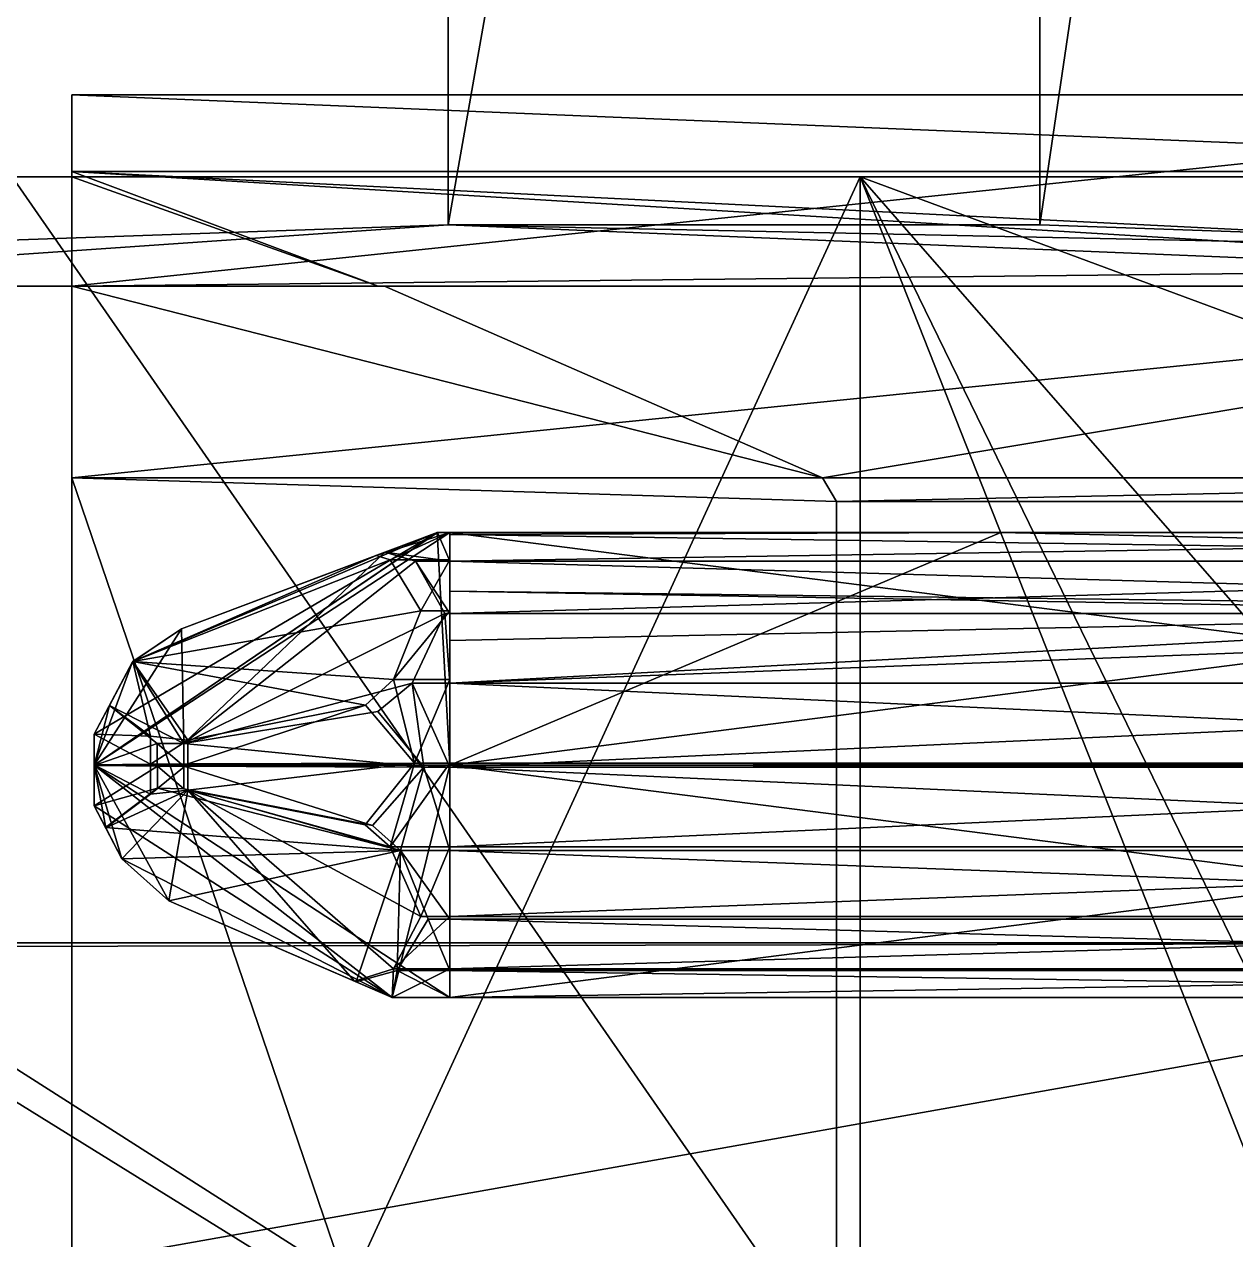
# Model space of a CAD drawing. Extents: x -1140 to 248, y -772 to 2020.
# Drawn here: x -568.4 to -214.2, y 713.2 to 1068.6 of the extents above; entities that cross this region are included whole.
import ezdxf

# ---------------------------------------------------------------- set-up
doc = ezdxf.new("R2010")
doc.units = 0

msp = doc.modelspace()

# ---------------------------------------------------------------- meshes
at = {"layer": 'OBJECT010', "color": 50}
mesh = msp.add_polyface(dxfattribs=at)
corners = [(-548, 852.099609, 263.336395), (-548, 852, 252), (-548, 861.065674, 251.925873), (-548, 861.065674, 263.336395), (-444, 876.97699, 311.637634), (-460.456238, 876.97699, 311.637634), (-452.506622, 897.054871, 296.312531), (-444, 897.054871, 296.312531), (-461.425293, 912.057434, 275.938843), (-444, 912.057434, 275.938843), (-444, 852.589111, 320), (-454.306671, 852.588989, 320), (-468.676025, 869.477783, 314.208771), (-447.675446, 919.985535, 251.434128), (-444, 919.985535, 251.434128), (-465.561615, 913.245483, 272.265747), (-444, 852, 252), (-531.491089, 852.290955, 285.527954), (-520.584045, 852.35791, 293.280396), (-522.444397, 891.841125, 251.669037), (-536.733765, 882.237244, 251.749191), (-543.558228, 869.412659, 269.307129), (-536.73407, 882.236633, 260.567627), (-522.452759, 891.835205, 259.534882), (-520.581482, 859.245422, 293.282196), (-531.49115, 860.447327, 285.527893)]
mesh.append_faces([[corners[k] for k in face] for face in [(1, 3, 0), (5, 7, 4), (9, 6, 8), (11, 4, 10), (14, 15, 13), (1, 10, 16), (13, 16, 14), (22, 25, 21), (12, 18, 24), (13, 23, 19), (19, 22, 20), (2, 21, 3), (24, 17, 25), (3, 17, 0), (10, 14, 16)]], dxfattribs={"vtx0": -1})
mesh.append_faces([[corners[k] for k in face] for face in [(11, 5, 4), (14, 8, 15), (1, 17, 18), (1, 18, 11), (1, 11, 10), (13, 20, 2), (13, 2, 1), (13, 1, 16), (22, 15, 8), (22, 8, 6), (22, 6, 5), (22, 5, 12), (22, 12, 24), (22, 24, 25), (2, 22, 21), (3, 25, 17), (10, 7, 9), (10, 9, 14)]], dxfattribs={"vtx0": -1, "vtx2": -1})
mesh.append_faces([[corners[k] for k in face] for face in [(1, 2, 3), (5, 6, 7), (9, 7, 6), (11, 12, 5), (14, 9, 8), (1, 0, 17), (13, 19, 20), (22, 23, 15), (12, 11, 18), (13, 15, 23), (19, 23, 22), (2, 20, 22), (24, 18, 17), (3, 21, 25), (10, 4, 7)]], dxfattribs={"vtx2": -1})
at = {"layer": 'OBJECT011', "color": 50}
mesh = msp.add_polyface(dxfattribs=at)
corners = [(-548, 852, 252), (-548, 851.901733, 240.670273), (-548, 861.068787, 240.670273), (-548, 861.068787, 251.919998), (-444, 896.288818, 206.927277), (-445.501831, 896.288818, 206.927277), (-455.052979, 875.955933, 191.946716), (-444, 875.955933, 191.946716), (-444, 911.625061, 227), (-454.058533, 911.625061, 227), (-465.07843, 867.682495, 189.270432), (-451.65094, 851.410034, 184), (-444, 851.410034, 184), (-444, 920, 251.393555), (-447.617523, 920, 251.393555), (-462.972351, 914.218384, 234.558777), (-521.751587, 851.64856, 211.495865), (-529.555908, 851.686462, 215.866241), (-444, 852, 252), (-536.760193, 882.217834, 251.731064), (-522.472656, 891.824524, 251.645248), (-529.555542, 858.347778, 215.865707), (-521.752747, 858.324219, 211.496201), (-522.471375, 891.825378, 245.344009), (-536.760193, 882.217834, 243.710388), (-543.569092, 869.406067, 234.711487)]
mesh.append_faces([[corners[k] for k in face] for face in [(1, 3, 0), (5, 7, 4), (4, 9, 5), (6, 12, 7), (8, 15, 9), (11, 18, 12), (0, 13, 18), (22, 25, 21), (11, 22, 16), (15, 20, 23), (23, 19, 24), (2, 19, 3), (16, 21, 17), (1, 25, 2), (8, 18, 13)]], dxfattribs={"vtx0": -1})
mesh.append_faces([[corners[k] for k in face] for face in [(6, 11, 12), (8, 14, 15), (11, 17, 1), (11, 1, 0), (11, 0, 18), (0, 19, 20), (0, 20, 14), (0, 14, 13), (22, 6, 5), (22, 5, 9), (22, 9, 15), (22, 15, 23), (22, 23, 24), (22, 24, 25), (2, 24, 19), (1, 21, 25), (8, 7, 12), (8, 12, 18)]], dxfattribs={"vtx0": -1, "vtx2": -1})
mesh.append_faces([[corners[k] for k in face] for face in [(1, 2, 3), (5, 6, 7), (4, 8, 9), (6, 10, 11), (8, 13, 14), (11, 16, 17), (0, 3, 19), (22, 10, 6), (11, 10, 22), (15, 14, 20), (23, 20, 19), (2, 25, 24), (16, 22, 21), (1, 17, 21), (8, 4, 7)]], dxfattribs={"vtx2": -1})
at = {"layer": 'OBJECT012', "color": 50}
mesh = msp.add_polyface(dxfattribs=at)
corners = [(-548, 851.900024, 240.667908), (-548, 852, 252), (-548, 840.123169, 252.105743), (-548, 840.123169, 240.667908), (-444, 827, 192.380508), (-458.459808, 827, 192.380508), (-450.332581, 806.949036, 207.683731), (-444, 806.949036, 207.683731), (-459.440765, 791.947388, 228.05304), (-444, 791.947388, 228.05304), (-444, 851.400024, 184), (-451.603424, 851.400024, 184), (-466.620148, 834.282898, 189.875702), (-471.42395, 788.575806, 238.464584), (-460.860291, 784, 252.597), (-444, 784, 252.597), (-529.52533, 851.680908, 215.838074), (-521.764709, 851.642578, 211.494492), (-444, 852, 252), (-526.211121, 812.331299, 252.348969), (-539.916321, 824.607727, 252.241516), (-521.758545, 845.022278, 211.491043), (-529.52533, 845.234863, 215.838074), (-544.690857, 833.77179, 236.220444), (-539.922485, 824.619629, 242.585373), (-526.200256, 812.325195, 246.839859)]
mesh.append_faces([[corners[k] for k in face] for face in [(1, 3, 0), (5, 7, 4), (6, 9, 7), (11, 4, 10), (8, 15, 9), (0, 18, 1), (14, 18, 15), (5, 8, 6), (12, 17, 21), (13, 19, 14), (19, 24, 20), (2, 23, 3), (21, 16, 22), (3, 16, 0), (10, 15, 18)]], dxfattribs={"vtx0": -1})
mesh.append_faces([[corners[k] for k in face] for face in [(11, 5, 4), (8, 14, 15), (0, 17, 11), (0, 11, 10), (0, 10, 18), (14, 20, 2), (14, 2, 1), (14, 1, 18), (5, 21, 22), (5, 22, 23), (5, 23, 24), (5, 24, 25), (5, 25, 13), (5, 13, 8), (2, 24, 23), (3, 22, 16), (10, 7, 9), (10, 9, 15)]], dxfattribs={"vtx0": -1, "vtx2": -1})
mesh.append_faces([[corners[k] for k in face] for face in [(1, 2, 3), (5, 6, 7), (6, 8, 9), (11, 12, 5), (8, 13, 14), (0, 16, 17), (14, 19, 20), (5, 12, 21), (12, 11, 17), (13, 25, 19), (19, 25, 24), (2, 20, 24), (21, 17, 16), (3, 23, 22), (10, 4, 7)]], dxfattribs={"vtx2": -1})
at = {"layer": 'OBJECT013', "color": 50}
mesh = msp.add_polyface(dxfattribs=at)
corners = [(-548, 852, 251.983978), (-548, 852.098877, 263.332764), (-548, 840.123901, 263.332764), (-548, 840.125061, 252.091003), (-444, 807.713562, 297.083588), (-452.519653, 807.713562, 297.083588), (-461.427551, 828.042114, 312.052002), (-444, 828.042114, 312.052002), (-444, 792.376831, 277), (-460.481232, 792.376831, 277), (-468.779938, 834.561829, 314.163025), (-454.309753, 852.588989, 320), (-444, 852.588989, 320), (-444, 784, 252.596878), (-460.864136, 784, 252.596878), (-471.933441, 788.799194, 266.582367), (-444, 852, 251.983978), (-520.572937, 852.358032, 293.288635), (-531.571777, 852.290405, 285.470306), (-539.907532, 824.596802, 252.230988), (-526.208374, 812.332458, 252.341522), (-531.571228, 843.451965, 285.471039), (-520.578979, 844.690735, 293.284637), (-526.210083, 812.333008, 257.606476), (-539.90686, 824.594543, 261.654755), (-544.628601, 833.654236, 267.875824)]
mesh.append_faces([[corners[k] for k in face] for face in [(1, 3, 0), (5, 7, 4), (9, 4, 8), (6, 12, 7), (14, 8, 13), (0, 18, 1), (0, 13, 16), (22, 25, 21), (11, 22, 17), (15, 20, 23), (23, 19, 24), (2, 19, 3), (17, 21, 18), (1, 25, 2), (8, 16, 13)]], dxfattribs={"vtx0": -1})
mesh.append_faces([[corners[k] for k in face] for face in [(6, 11, 12), (14, 9, 8), (0, 12, 11), (0, 11, 17), (0, 17, 18), (0, 19, 20), (0, 20, 14), (0, 14, 13), (22, 6, 5), (22, 5, 9), (22, 9, 15), (22, 15, 23), (22, 23, 24), (22, 24, 25), (2, 24, 19), (1, 21, 25), (8, 7, 12), (8, 12, 16)]], dxfattribs={"vtx0": -1, "vtx2": -1})
mesh.append_faces([[corners[k] for k in face] for face in [(1, 2, 3), (5, 6, 7), (9, 5, 4), (6, 10, 11), (14, 15, 9), (0, 16, 12), (0, 3, 19), (22, 10, 6), (11, 10, 22), (15, 14, 20), (23, 20, 19), (2, 25, 24), (17, 22, 21), (1, 18, 21), (8, 4, 7)]], dxfattribs={"vtx2": -1})
at = {"layer": 'OBJECT014', "color": 50}
mesh = msp.add_polyface(dxfattribs=at)
corners = [(-324, 224, 240), (-692, 224, 240), (-856, 420.794006, 240), (-856, 827.200012, 240), (-692, 1024, 240), (-324, 1024, 240), (-17, 1024, 128), (-572, 1024, 128), (-572, 224, 128), (-17, 224, 128), (-856, 827.200012, 199), (-856, 420.794006, 199), (-5.280814, 1024, 134.696869), (-5.280794, 1024, 200.160004), (-692, 1024, 158), (-692, 224, 158), (-8, 224, 200.499908), (-8, 224, 133.143005), (40.609722, 889.028564, 194.423782), (57.333401, 588, 192.333313), (26, 306, 196.25), (40.609596, 889.030823, 160.920715), (26, 306, 152.572327), (57.333427, 588, 170.477478)]
mesh.append_faces([[corners[k] for k in face] for face in [(1, 5, 0), (7, 9, 6), (3, 11, 10), (6, 14, 7), (8, 17, 9), (2, 15, 11), (4, 10, 14), (11, 14, 10), (5, 16, 0), (18, 12, 21), (16, 22, 17), (20, 23, 22), (19, 21, 23), (9, 12, 6)]], dxfattribs={"vtx0": -1})
mesh.append_faces([[corners[k] for k in face] for face in [(1, 3, 4), (1, 4, 5), (6, 13, 5), (6, 5, 4), (6, 4, 14), (8, 1, 0), (8, 0, 16), (8, 16, 17), (11, 8, 7), (11, 7, 14), (5, 18, 19), (5, 19, 20), (5, 20, 16), (9, 22, 23), (9, 23, 21), (9, 21, 12)]], dxfattribs={"vtx0": -1, "vtx2": -1})
mesh.append_faces([[corners[k] for k in face] for face in [(1, 2, 3), (7, 8, 9), (3, 2, 11), (6, 12, 13), (8, 15, 1), (2, 1, 15), (4, 3, 10), (11, 15, 8), (5, 13, 18), (18, 13, 12), (16, 20, 22), (20, 19, 23), (19, 18, 21), (9, 17, 22)]], dxfattribs={"vtx2": -1})
at = {"layer": 'OBJECT015', "color": 50}
mesh = msp.add_polyface(dxfattribs=at)
corners = [(-26.832031, 690.286011, 464), (-26.832031, 525.713989, 464), (-644, 525.713989, 464), (-644, 690.286011, 464), (-628.575989, 416, 176), (-26.832031, 416, 176), (-26.832031, 800, 176), (-628.574341, 800, 176), (-644, 798.794983, 176), (-644, 417.204987, 176), (-26.833401, 416, 240), (-26.833401, 800, 240), (-628.574341, 800, 240), (-628.575989, 416, 240), (-644, 798.794922, 242.460358), (-644, 417.204987, 242.460175)]
mesh.append_faces([[corners[k] for k in face] for face in [(1, 3, 0), (5, 9, 4), (5, 11, 6), (6, 12, 7), (4, 10, 5), (7, 14, 8), (9, 13, 4), (8, 15, 9), (1, 15, 2), (11, 14, 12)]], dxfattribs={"vtx0": -1})
mesh.append_faces([[corners[k] for k in face] for face in [(5, 7, 8), (5, 8, 9), (5, 1, 0), (5, 0, 11), (8, 3, 2), (8, 2, 15), (1, 13, 15), (11, 3, 14)]], dxfattribs={"vtx0": -1, "vtx2": -1})
mesh.append_faces([[corners[k] for k in face] for face in [(1, 2, 3), (5, 6, 7), (5, 10, 1), (6, 11, 12), (4, 13, 10), (7, 12, 14), (9, 15, 13), (8, 14, 3), (1, 10, 13), (11, 0, 3)]], dxfattribs={"vtx2": -1})
at = {"layer": 'OBJECT017', "color": 50}
mesh = msp.add_polyface(dxfattribs=at)
corners = [(-330.943787, 929.049072, 320), (0, 929.049072, 320), (0, 280, 320), (-330.943787, 280, 320), (-554.554688, 936, 152), (-554.554688, 280, 152), (0, 280, 152), (0, 936, 152), (-554.55603, 936, 240), (-554.55603, 280, 240), (0, 936, 318.542999), (-335.01593, 936, 318.543152)]
mesh.append_faces([[corners[k] for k in face] for face in [(1, 3, 0), (5, 7, 4), (4, 9, 5), (6, 10, 7), (5, 2, 6), (0, 10, 1), (8, 3, 9), (7, 8, 4)]], dxfattribs={"vtx0": -1})
mesh.append_faces([[corners[k] for k in face] for face in [(6, 1, 10), (5, 3, 2), (8, 0, 3), (7, 11, 8)]], dxfattribs={"vtx0": -1, "vtx2": -1})
mesh.append_faces([[corners[k] for k in face] for face in [(1, 2, 3), (5, 6, 7), (4, 8, 9), (6, 2, 1), (5, 9, 3), (0, 11, 10), (8, 11, 0), (7, 10, 11)]], dxfattribs={"vtx2": -1})
at = {"layer": 'OBJECT018', "color": 50}
mesh = msp.add_polyface(dxfattribs=at)
corners = [(-554.554688, 992, 152), (-554.554688, 936, 152), (0, 936, 152), (0, 992, 152), (-554.55603, 992, 240), (-554.55603, 936, 240), (0, 992, 272.724976), (0, 936, 318.542969), (-463.087494, 992, 272.724976), (-335.026093, 936, 318.54187)]
mesh.append_faces([[corners[k] for k in face] for face in [(1, 3, 0), (0, 5, 1), (3, 7, 6), (0, 8, 4), (6, 9, 8), (4, 9, 5), (2, 9, 7)]], dxfattribs={"vtx0": -1})
mesh.append_faces([[corners[k] for k in face] for face in [(0, 6, 8), (2, 5, 9)]], dxfattribs={"vtx0": -1, "vtx2": -1})
mesh.append_faces([[corners[k] for k in face] for face in [(1, 2, 3), (0, 4, 5), (3, 2, 7), (0, 3, 6), (6, 7, 9), (4, 8, 9), (2, 1, 5)]], dxfattribs={"vtx2": -1})
at = {"layer": 'OBJECT019', "color": 50}
mesh = msp.add_polyface(dxfattribs=at)
corners = [(-554.554688, 1048, 152), (-554.554688, 992, 152), (0, 992, 152), (0, 998, 152), (-20, 1048, 152), (-554.55603, 992, 240), (-554.55603, 1048, 184), (-554.55603, 1025.601318, 238.395721), (-554.55603, 1024, 240), (0, 992, 272.072693), (0, 998, 266.061371), (-20, 1048, 184), (-464.937531, 992, 272.062408), (-11.037374, 1025.593384, 238.415588)]
mesh.append_faces([[corners[k] for k in face] for face in [(8, 12, 5)]])
mesh.append_faces([[corners[k] for k in face] for face in [(1, 4, 0), (1, 8, 5), (2, 10, 3), (0, 11, 6), (2, 12, 9), (6, 13, 7), (7, 12, 8), (4, 13, 11)]], dxfattribs={"vtx0": -1})
mesh.append_faces([[corners[k] for k in face] for face in [(1, 3, 4), (1, 6, 7), (1, 7, 8), (2, 5, 12), (7, 10, 9), (7, 9, 12), (4, 10, 13)]], dxfattribs={"vtx0": -1, "vtx2": -1})
mesh.append_faces([[corners[k] for k in face] for face in [(1, 2, 3), (1, 0, 6), (2, 9, 10), (0, 4, 11), (2, 1, 5), (6, 11, 13), (7, 13, 10), (4, 3, 10)]], dxfattribs={"vtx2": -1})
at = {"layer": 'OBJECT022', "color": 50}
mesh = msp.add_polyface(dxfattribs=at)
corners = [(-271.499603, 1009.962769, 224), (-444.501068, 1009.960388, 224), (-444.501068, 1991.783813, -66.829941), (-271.500092, 1991.783813, -66.829941), (-704, 1000.869507, 193.317841), (-12, 1000.879089, 193.31543), (-12, 992, 163.363541), (-704, 992, 163.366104), (-127.332909, 1986.739136, -83.877159), (-588.667114, 1986.739136, -83.877075), (-588.667114, 1980.759155, -104.088753), (-127.333504, 1980.759155, -104.088753)]
mesh.append_faces([[corners[k] for k in face] for face in [(1, 3, 0), (1, 7, 4), (3, 11, 8), (2, 4, 9), (0, 8, 5), (10, 6, 11), (9, 7, 10), (5, 11, 6)]], dxfattribs={"vtx0": -1})
mesh.append_faces([[corners[k] for k in face] for face in [(1, 5, 6), (1, 6, 7), (3, 9, 10), (3, 10, 11)]], dxfattribs={"vtx0": -1, "vtx2": -1})
mesh.append_faces([[corners[k] for k in face] for face in [(1, 2, 3), (1, 0, 5), (3, 2, 9), (2, 1, 4), (0, 3, 8), (10, 7, 6), (9, 4, 7), (5, 8, 11)]], dxfattribs={"vtx2": -1})
at = {"layer": 'OBJECT042', "color": 50}
mesh = msp.add_polyface(dxfattribs=at)
corners = [(88.164063, 807.713318, 297.072815), (-444, 807.713318, 297.072815), (-444, 828.04248, 312.041138), (88.164063, 828.04248, 312.041138), (88.164063, 792.377808, 277), (-444, 792.377808, 277), (-444, 852.588928, 319.98877), (88.164063, 852.588928, 319.98877), (88.164063, 784, 252.585007), (-444, 784, 252.585007), (-444, 852, 251.973007), (88.164063, 852, 251.973007)]
mesh.append_faces([[corners[k] for k in face] for face in [(1, 3, 0), (5, 0, 4), (2, 7, 3), (9, 4, 8), (11, 6, 10), (10, 8, 11), (4, 11, 8), (6, 9, 10)]], dxfattribs={"vtx0": -1})
mesh.append_faces([[corners[k] for k in face] for face in [(4, 3, 7), (4, 7, 11), (6, 1, 5), (6, 5, 9)]], dxfattribs={"vtx0": -1, "vtx2": -1})
mesh.append_faces([[corners[k] for k in face] for face in [(1, 2, 3), (5, 1, 0), (2, 6, 7), (9, 5, 4), (11, 7, 6), (10, 9, 8), (4, 0, 3), (6, 2, 1)]], dxfattribs={"vtx2": -1})
at = {"layer": 'OBJECT043', "color": 50}
mesh = msp.add_polyface(dxfattribs=at)
corners = [(88.164063, 875.964722, 312.049866), (-444, 875.964722, 312.049866), (-444, 896.281433, 297.090668), (88.164063, 896.281433, 297.090668), (-444, 911.621948, 277.01001), (88.164063, 911.621948, 277.01001), (88.164063, 851.411011, 320), (-444, 851.411011, 320), (-444, 920, 252.595993), (88.164063, 920, 252.595993), (88.164063, 852, 251.983994), (-444, 852, 251.983994)]
mesh.append_faces([[corners[k] for k in face] for face in [(1, 3, 0), (5, 2, 4), (7, 0, 6), (9, 4, 8), (11, 6, 10), (8, 10, 9), (6, 9, 10), (4, 11, 8)]], dxfattribs={"vtx0": -1})
mesh.append_faces([[corners[k] for k in face] for face in [(6, 3, 5), (6, 5, 9), (4, 1, 7), (4, 7, 11)]], dxfattribs={"vtx0": -1, "vtx2": -1})
mesh.append_faces([[corners[k] for k in face] for face in [(1, 2, 3), (5, 3, 2), (7, 1, 0), (9, 5, 4), (11, 7, 6), (8, 11, 10), (6, 0, 3), (4, 2, 1)]], dxfattribs={"vtx2": -1})
at = {"layer": 'OBJECT044', "color": 50}
mesh = msp.add_polyface(dxfattribs=at)
corners = [(88.165291, 896.28772, 206.915283), (-66.494469, 896.28772, 206.915283), (-444, 888.441711, 201.135727), (-444, 875.950195, 191.934158), (88.16526, 875.950195, 191.934158), (88.16526, 911.627869, 227), (-444, 911.627869, 227), (-444, 902.899231, 215.57222), (-444, 851.409973, 184), (88.165199, 851.409973, 184), (88.165306, 920, 251.379623), (-282.926788, 920, 251.379623), (-444, 919.401978, 249.639023), (-444, 852, 252), (88.165573, 852, 252), (-444, 919.401978, 251.384979)]
mesh.append_faces([[corners[k] for k in face] for face in [(1, 7, 2), (11, 15, 12)]])
mesh.append_faces([[corners[k] for k in face] for face in [(1, 4, 0), (0, 7, 1), (3, 9, 4), (5, 12, 6), (8, 14, 9), (13, 10, 14), (5, 14, 10), (8, 15, 13)]], dxfattribs={"vtx0": -1})
mesh.append_faces([[corners[k] for k in face] for face in [(1, 3, 4), (0, 6, 7), (5, 11, 12), (13, 11, 10), (5, 4, 9), (5, 9, 14), (8, 2, 7), (8, 7, 6), (8, 6, 12), (8, 12, 15)]], dxfattribs={"vtx0": -1, "vtx2": -1})
mesh.append_faces([[corners[k] for k in face] for face in [(1, 2, 3), (0, 5, 6), (3, 8, 9), (5, 10, 11), (8, 13, 14), (13, 15, 11), (5, 0, 4), (8, 3, 2)]], dxfattribs={"vtx2": -1})
at = {"layer": 'OBJECT045', "color": 50}
mesh = msp.add_polyface(dxfattribs=at)
corners = [(88.164063, 827, 192.363983), (-444, 827, 192.363983), (-444, 806.943115, 207.681656), (88.164063, 806.943115, 207.681656), (-444, 791.945679, 228.044968), (88.164063, 791.945679, 228.044968), (88.164063, 851.401978, 183.979797), (-444, 851.401978, 183.979797), (-444, 784, 252.585999), (88.164063, 784, 252.585999), (88.164063, 852, 251.983994), (-444, 852, 251.983994)]
mesh.append_faces([[corners[k] for k in face] for face in [(1, 3, 0), (2, 5, 3), (7, 0, 6), (4, 9, 5), (6, 11, 7), (8, 10, 9), (6, 9, 10), (4, 11, 8)]], dxfattribs={"vtx0": -1})
mesh.append_faces([[corners[k] for k in face] for face in [(6, 3, 5), (6, 5, 9), (4, 1, 7), (4, 7, 11)]], dxfattribs={"vtx0": -1, "vtx2": -1})
mesh.append_faces([[corners[k] for k in face] for face in [(1, 2, 3), (2, 4, 5), (7, 1, 0), (4, 8, 9), (6, 10, 11), (8, 11, 10), (6, 0, 3), (4, 2, 1)]], dxfattribs={"vtx2": -1})

doc.saveas('drawing.dxf')
